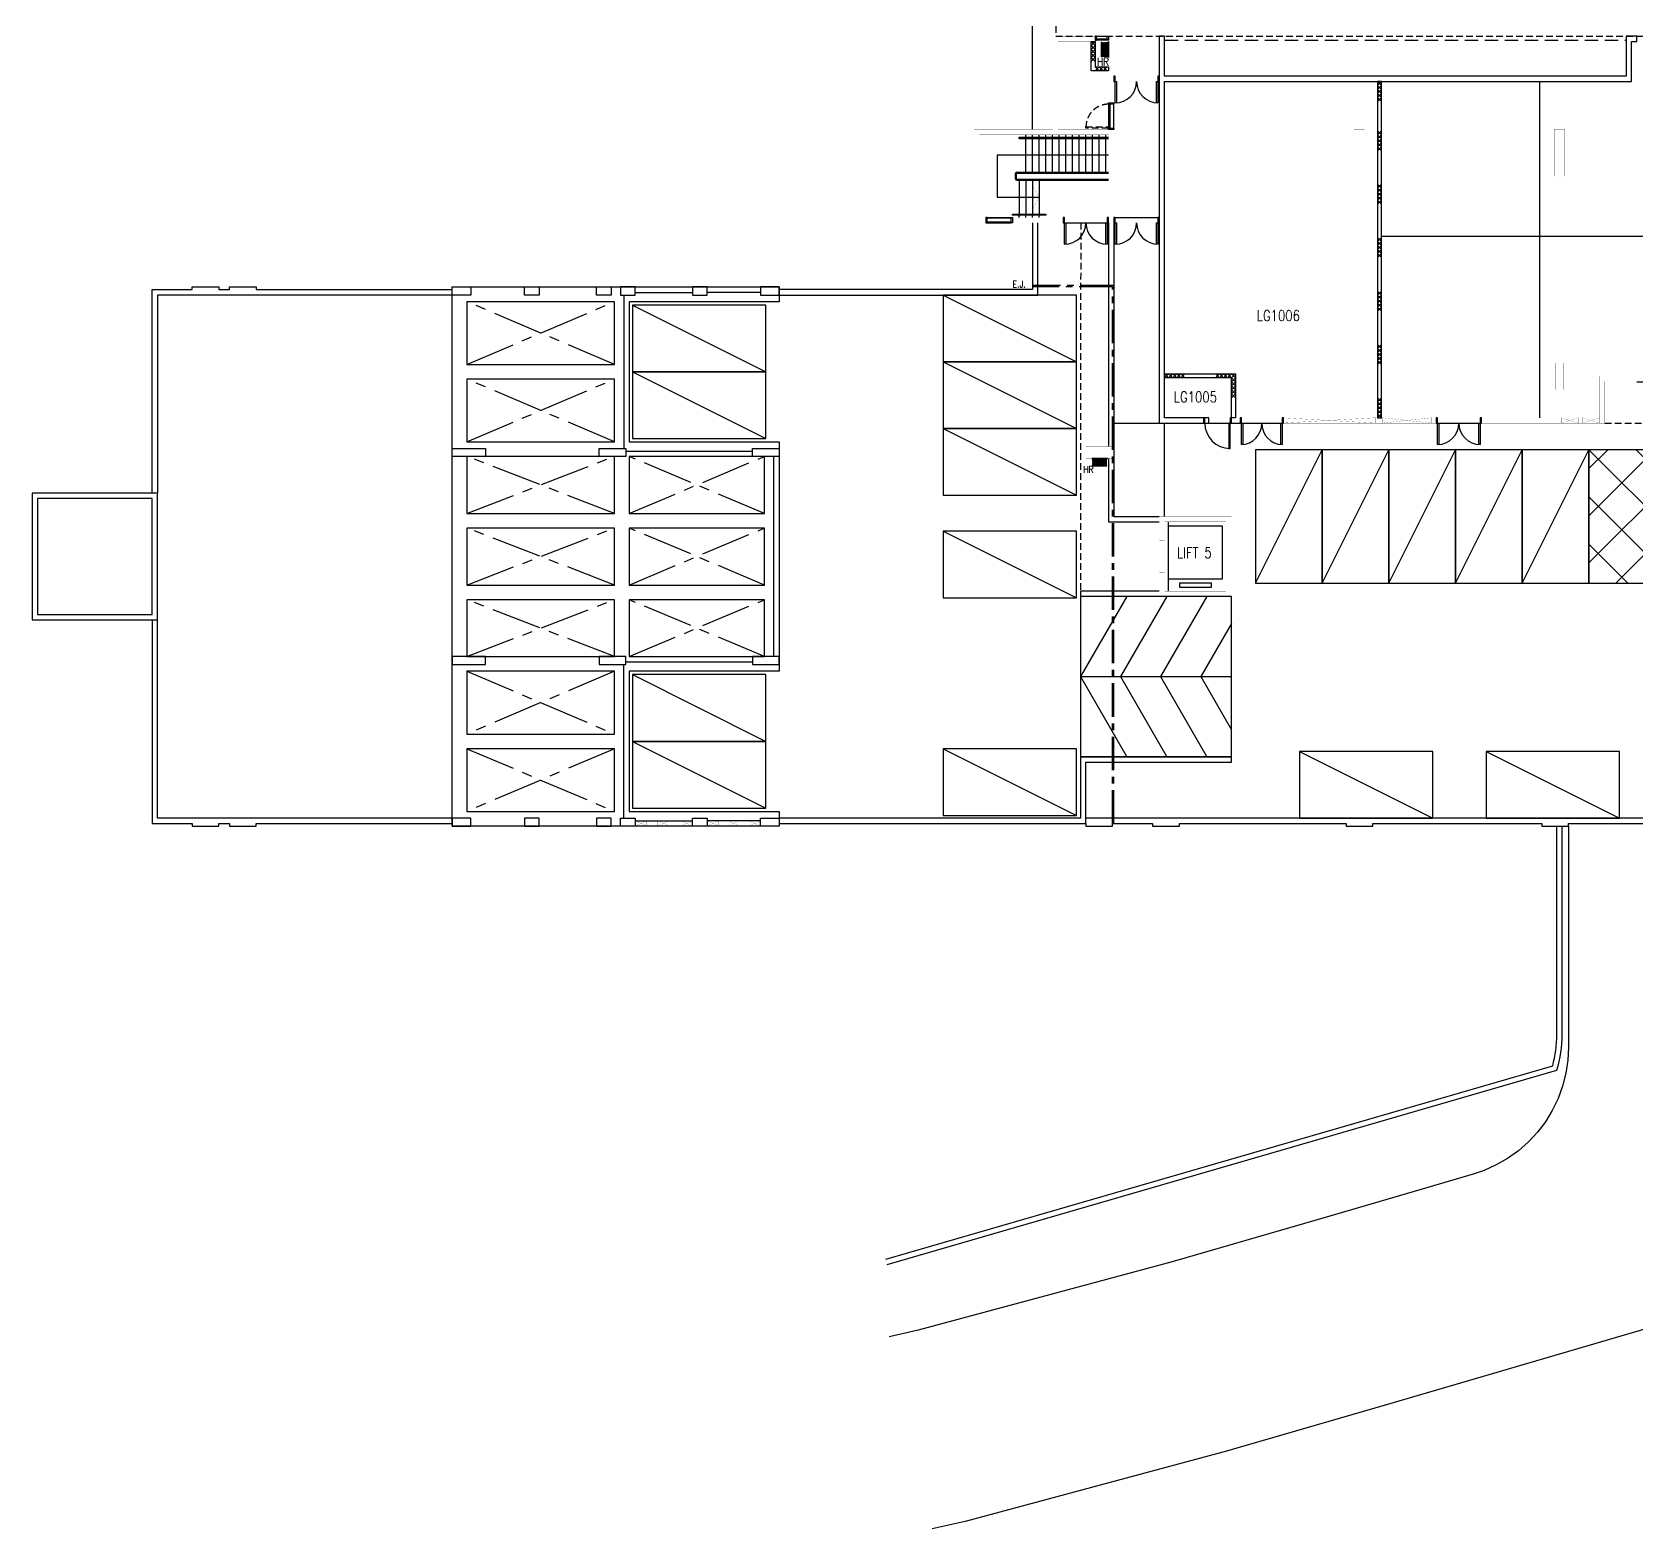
# Model space of a CAD drawing. Extents: x -163000 to 184253, y -124935 to 90032.
# Drawn here: x -163000 to -102850, y -124935 to -68849 of the extents above; entities that cross this region are included whole.
import ezdxf

# ---------------------------------------------------------------- set-up
doc = ezdxf.new("R2010")
doc.units = 0
doc.header["$LTSCALE"] = 1000
doc.header["$MEASUREMENT"] = 0
for name, pattern in [('s1118a$0$CENTER', [2, 1.25, -0.25, 0.25, -0.25]), ('s1118a$0$DASHED', [0.75, 0.5, -0.25]), ('s1118a$0$HIDDEN', [0.375, 0.25, -0.125])]:
    doc.linetypes.add(name, pattern=pattern)
doc.layers.get('0').update_dxf_attribs({"linetype": 'CONTINUOUS'})
for name, color, linetype in [('s1118a$0$19', 7, 'CONTINUOUS'), ('s1118a$0$20', 7, 'CONTINUOUS'), ('s1118a$0$22', 7, 'CONTINUOUS'), ('s1118a$0$23', 7, 'CONTINUOUS'), ('s1118a$0$25', 7, 'CONTINUOUS'), ('s1118a$0$30', 2, 'CONTINUOUS'), ('s1118a$0$42', 7, 'CONTINUOUS'), ('s1118a$0$5', 7, 'CONTINUOUS'), ('s1118a$0$56', 7, 'CONTINUOUS'), ('s1118a$0$6', 7, 'CONTINUOUS'), ('s1118a$0$7', 7, 'CONTINUOUS'), ('s1118a$0$ROOM-NO', 4, 'CONTINUOUS')]:
    doc.layers.add(name, color=color, linetype=linetype)
doc.styles.add('s1118a$0$STANDARD', font='SIMPLEX', dxfattribs={"width": 0.8})

# ---------------------------------------------------------------- blocks, each defined once
blk = doc.blocks.new('s1118a$0$D1700A')
at = {"layer": 's1118a$0$30', "color": 14, "linetype": 'Continuous'}
for points in [[(0.05, 0.2), (0.05, 1), (0.1, 1), (0.1, 0.2)], [(1.6, 0.2), (1.6, 1), (1.65, 1), (1.65, 0.2)], [(0, 0.2), (0, 0), (0.05, 0), (0.05, 0.2)], [(1.65, 0.2), (1.65, 0), (1.7, 0), (1.7, 0.2)]]:
    blk.add_lwpolyline(points, close=True, dxfattribs=at)
for centre, start, end in [((0.05, 0.2), 0, 90), ((1.650003, 0.2), 90, 180)]:
    blk.add_arc(centre, 0.800001, start, end, dxfattribs=at)
blk = doc.blocks.new('s1118a$0$HR')
at = {"layer": 's1118a$0$56', "color": 1, "linetype": 'Continuous'}
for p, q in [((0, 0.6), (0, 0)), ((0, 0.325), (0.05, 0.325)), ((0, 0.275), (0.05, 0.275)), ((0.0594, 0.046), (0.067, 0.5441)), ((0.0862, 0.046), (0.0938, 0.5441)), ((0.113, 0.046), (0.1206, 0.5441)), ((0.1398, 0.046), (0.1474, 0.5441)), ((0.1666, 0.046), (0.1742, 0.5441)), ((0.2009, 0.5441), (0.1933, 0.046)), ((0.2201, 0.046), (0.2277, 0.5441)), ((0.2469, 0.046), (0.2545, 0.5441))]:
    blk.add_line(p, q, dxfattribs=at)
for points in [[(0.0574, 0.57), (0.0449, 0.57), (0.0449, 0.02), (0.0574, 0.02)], [(0.2574, 0.02), (0.2699, 0.02), (0.2699, 0.57), (0.2574, 0.57)]]:
    blk.add_lwpolyline(points, close=True, dxfattribs=at)
for centre, start, end in [((0.07285, 0.046), 179.999972, 359.999967), ((0.08045, 0.544103), 0.000031, 180.000025), ((0.099636, 0.046), 179.999972, 359.999967), ((0.107236, 0.544103), 0.000031, 180.000025), ((0.126422, 0.046), 179.999972, 359.999967), ((0.134022, 0.544103), 0.000031, 180.000025), ((0.153208, 0.046), 179.999972, 359.999967), ((0.160808, 0.544103), 0.000031, 180.000025), ((0.179994, 0.046), 179.999972, 359.999967), ((0.187594, 0.544103), 0.000031, 180.000025), ((0.20678, 0.046), 179.999972, 359.999967), ((0.21438, 0.544103), 0.000031, 180.000025), ((0.233565, 0.046), 179.999972, 359.999967), ((0.241165, 0.544103), 0.000031, 180.000025)]:
    blk.add_arc(centre, 0.013393, start, end, dxfattribs=at)
blk = doc.blocks.new('s1118a$0$CPARK')
at = {"layer": 's1118a$0$5', "color": 14, "linetype": 'Continuous'}
blk.add_line((0, 0), (2.5, 5), dxfattribs=at)
blk.add_lwpolyline([(0, 0), (2.5, 0), (2.5, 5), (0, 5)], close=True, dxfattribs=at)
blk = doc.blocks.new('s1118a$0$CHAT15')
at = {"layer": 's1118a$0$22', "color": 14, "linetype": 'Continuous'}
for points in [[(0, 0), (0.15, 0.15), (0.3, 0), (0.45, 0.15), (0.6, 0), (0.75, 0.15)], [(0, 0.15), (0.15, 0), (0.3, 0.15), (0.45, 0), (0.6, 0.15), (0.75, 0)]]:
    blk.add_lwpolyline(points, dxfattribs=at)
blk = doc.blocks.new('s1118a$0$D1050A')
at = {"layer": 's1118a$0$30', "color": 14, "linetype": 'Continuous'}
for points in [[(0.05, 0.2), (0.1, 0.2), (0.1, 1.15), (0.05, 1.15)], [(0, 0), (0.05, 0), (0.05, 0.2), (0, 0.2)], [(1, 0), (1.05, 0), (1.05, 0.2), (1, 0.2)]]:
    blk.add_lwpolyline(points, close=True, dxfattribs=at)
blk.add_arc((0.05, 0.200001), 0.950006, 0, 90, dxfattribs=at)
blk = doc.blocks.new('s1118a')
at = {"layer": 's1118a$0$5'}
h = blk.add_hatch(dxfattribs=at)
h.set_pattern_fill('ANSI37', color=2, scale=10000)
h.paths.add_polyline_path([(-104650, -89500), (-99350, -89500), (-99350, -84500), (-104650, -84500)])
at = {"color": 8, "linetype": 's1118a$0$CENTER', "ltscale": 1.5}
for p, q in [((-146700, -81300), (-141175, -78950)), ((-141175, -81300), (-146700, -78950)), ((-146700, -84200), (-141175, -81850)), ((-141175, -84200), (-146700, -81850)), ((-146700, -86883), (-141175, -84750)), ((-141175, -86883), (-146700, -84750)), ((-140625, -86883), (-135549, -84750)), ((-135549, -86883), (-140625, -84750)), ((-146700, -89567), (-141175, -87433)), ((-141175, -89567), (-146700, -87433)), ((-140625, -89567), (-135549, -87433)), ((-135549, -89567), (-140625, -87433)), ((-146700, -92251), (-141175, -90117)), ((-141175, -92251), (-146700, -90117)), ((-140625, -92251), (-135549, -90117)), ((-135549, -92251), (-140625, -90117)), ((-146700, -92800), (-141175, -95150)), ((-141175, -92800), (-146700, -95150)), ((-146700, -95700), (-141175, -98050)), ((-141175, -95700), (-146700, -98050))]:
    blk.add_line(p, q, dxfattribs=at)
at = {"layer": 's1118a$0$19', "color": 2, "linetype": 's1118a$0$DASHED'}
blk.add_line((-120550, -69150), (-103250, -69150), dxfattribs=at)
at = {"layer": 's1118a$0$20', "color": 14, "linetype": 'Continuous'}
for p, q in [((-120550, -69000), (-120750, -69000)), ((-120750, -69000), (-120750, -83500)), ((-120550, -70500), (-120550, -69000)), ((-103050, -69000), (-103250, -69000)), ((-103250, -69000), (-103250, -70500)), ((-102850, -69000), (-103050, -69000)), ((-102850, -69200), (-102850, -69000)), ((-103050, -70700), (-103050, -69200)), ((-103050, -69200), (-102850, -69200)), ((-103250, -70500), (-120550, -70500)), ((-120550, -83300), (-120550, -70700)), ((-120550, -70700), (-103050, -70700)), ((-120750, -83500), (-118896, -83500)), ((-118896, -83300), (-120550, -83300)), ((-118896, -83500), (-118896, -83300)), ((-120400, -89799), (-120400, -87199))]:
    blk.add_line(p, q, dxfattribs=at)
at = {"layer": 's1118a$0$20', "color": 14, "linetype": 'Continuous', "const_width": 5}
blk.add_lwpolyline([(-124750, -32500), (-124750, -72500), (-127700, -72500), (-127700, -76000), (-127250, -76000), (-127250, -75800), (-127500, -75800), (-127500, -72700), (-122650, -72700), (-122650, -76000), (-122450, -76000), (-122450, -72500), (-124550, -72500), (-124550, -69200), (-123150, -69200), (-123150, -69000), (-124625, -69000), (-124625, -66200)], dxfattribs=at)
for points in [[(-122650, -69000), (-122450, -69000), (-122450, -71500), (-122650, -71500)], [(-126250, -76000), (-124350, -76000), (-124350, -75800), (-126250, -75800)], [(-102850, -81950), (-102850, -81750), (-104250, -81750), (-104250, -83300), (-108675, -83300), (-108675, -83500), (-104050, -83500), (-104050, -81950)], [(-118050, -83500), (-117720, -83500), (-117720, -83300), (-118050, -83300)], [(-116100, -83500), (-110375, -83500), (-110375, -83300), (-116100, -83300)], [(-120750, -87899), (-120750, -86999), (-118050, -86999), (-118050, -89999), (-120750, -89999), (-120750, -89099), (-120550, -89099), (-120550, -89799), (-118250, -89799), (-118250, -87199), (-120550, -87199), (-120550, -87899)]]:
    blk.add_lwpolyline(points, close=True, dxfattribs=at)
at = {"layer": 's1118a$0$20', "color": 14, "linetype": 'Continuous'}
blk.add_lwpolyline([(-123150, -69200), (-123150, -70150), (-122650, -70150), (-122650, -70300), (-123300, -70300), (-123300, -69200), (-123150, -69200)], dxfattribs=at)
for points in [[(-112575, -83300), (-112425, -83300), (-112425, -70700), (-112575, -70700)], [(-120550, -81800), (-120550, -81650), (-117900, -81650), (-117900, -83300), (-118050, -83300), (-118050, -81800)]]:
    blk.add_lwpolyline(points, close=True, dxfattribs=at)
at = {"layer": 's1118a$0$20', "color": 14, "const_width": 5}
for points in [[(-116150, -83500), (-112650, -83300), (-112650, -83500), (-116150, -83300), (-116150, -83500), (-112650, -83500)], [(-112400, -83500), (-110550, -83300), (-110550, -83500), (-112400, -83300), (-112400, -83500), (-110550, -83500)], [(-105690, -83500), (-105052, -83300), (-105052, -83500), (-105690, -83300), (-105690, -83500), (-105052, -83500)], [(-104888, -83500), (-104250, -83300), (-104250, -83500), (-104888, -83300), (-104888, -83500), (-104250, -83500)]]:
    blk.add_lwpolyline(points, dxfattribs=at)
at = {"layer": 's1118a$0$22', "color": 14, "linetype": 'Continuous'}
for points in [[(-122700, -70150), (-122850, -70300), (-123000, -70150), (-123150, -70300)], [(-122700, -70300), (-122850, -70150), (-123000, -70300), (-123150, -70150)]]:
    blk.add_lwpolyline(points, dxfattribs=at)
at = {"layer": 's1118a$0$23', "color": 14, "linetype": 'Continuous'}
for p, q in [((-125500, -72500), (-125500, -32500)), ((-122650, -76000), (-122650, -84375)), ((-120750, -89999), (-123700, -89999)), ((-94750, -98300), (-123500, -98300))]:
    blk.add_line(p, q, dxfattribs=at)
at = {"layer": 's1118a$0$23', "color": 14}
blk.add_line((-120550, -86999), (-120550, -83500), dxfattribs=at)
at = {"layer": 's1118a$0$23', "color": 14, "linetype": 's1118a$0$HIDDEN'}
blk.add_line((-104050, -83500), (-99950, -83500), dxfattribs=at)
blk.add_lwpolyline([(-124625, -69000), (-79700, -69000), (-79700, -36000), (-124625, -36000)], close=True, dxfattribs=at)
at = {"layer": 's1118a$0$23', "color": 14, "linetype": 'Continuous'}
for points in [[(-135000, -78700), (-125300, -78700), (-125300, -76000)], [(-125500, -76000), (-125500, -78500), (-135000, -78500)], [(-122450, -76000), (-122450, -86999), (-120750, -86999)], [(-158500, -86125), (-158500, -78500), (-157000, -78500), (-157000, -78400), (-156000, -78400), (-156000, -78500), (-155600, -78500), (-155600, -78400), (-154600, -78400), (-154600, -78500), (-147250, -78500)], [(-147250, -78700), (-158300, -78700), (-158300, -86125)], [(-122650, -84825), (-122650, -87199), (-120750, -87199)], [(-120750, -89799), (-123700, -89799), (-123700, -89999)], [(-158500, -90875), (-158500, -98500), (-157000, -98500), (-157000, -98600), (-156000, -98600), (-156000, -98500), (-155600, -98500), (-155600, -98600), (-154600, -98600), (-154600, -98500), (-147250, -98500)], [(-147250, -98300), (-158300, -98300), (-158300, -90875)], [(-118050, -96199), (-118050, -95999), (-123700, -95999), (-123700, -98300), (-135000, -98300)], [(-135000, -98500), (-123500, -98500), (-123500, -96199), (-118050, -96199)], [(-123500, -98500), (-123500, -98600), (-122500, -98600), (-122500, -98500), (-121000, -98500), (-121000, -98600), (-120000, -98600), (-120000, -98500), (-113750, -98500), (-113750, -98600), (-112750, -98600), (-112750, -98500), (-106415, -98500), (-106415, -98600), (-105415, -98600), (-105415, -98500), (-102500, -98500), (-101500, -98500), (-99101, -98500), (-99101, -98600), (-98101, -98600), (-98101, -98500), (-94750, -98500)]]:
    blk.add_lwpolyline(points, dxfattribs=at)
for points in [[(-127250, -76000), (-127200, -76000), (-127200, -75800), (-127250, -75800)], [(-127200, -75800), (-126300, -75800), (-126300, -75825), (-127200, -75825)], [(-127200, -76000), (-126300, -76000), (-126300, -75975), (-127200, -75975)], [(-126250, -76000), (-126300, -76000), (-126300, -75800), (-126250, -75800)], [(-163000, -90875), (-158300, -90875), (-158300, -86125), (-163000, -86125)], [(-162800, -90675), (-158500, -90675), (-158500, -86325), (-162800, -86325)]]:
    blk.add_lwpolyline(points, close=True, dxfattribs=at)
at = {"layer": 's1118a$0$23', "color": 14, "linetype": 's1118a$0$HIDDEN'}
blk.add_lwpolyline([(-124350, -76000), (-123698, -76000), (-123700, -89799)], dxfattribs=at)
at = {"layer": 's1118a$0$23', "color": 14, "const_width": 5}
for points in [[(-140400, -98600), (-139960, -98400), (-139960, -98600), (-140400, -98400), (-140400, -98600), (-139960, -98600)], [(-139545, -98600), (-139105, -98400), (-139105, -98600), (-139545, -98400), (-139545, -98600), (-139105, -98600)], [(-138690, -98600), (-138250, -98400), (-138250, -98600), (-138690, -98400), (-138690, -98600), (-138250, -98600)], [(-137700, -98600), (-137260, -98400), (-137260, -98600), (-137700, -98400), (-137700, -98600), (-137260, -98600)], [(-136920, -98600), (-136480, -98400), (-136480, -98600), (-136920, -98400), (-136920, -98600), (-136480, -98600)], [(-136140, -98600), (-135700, -98400), (-135700, -98600), (-136140, -98400), (-136140, -98600), (-135700, -98600)]]:
    blk.add_lwpolyline(points, dxfattribs=at)
at = {"layer": 's1118a$0$25', "color": 10, "linetype": 'Continuous'}
for p, q in [((-125751, -72792), (-125751, -72702)), ((-125501, -72792), (-125501, -72702)), ((-125251, -72792), (-125251, -72702)), ((-125001, -72790), (-125001, -72702)), ((-124751, -72790), (-124751, -72702)), ((-124501, -72790), (-124501, -72702)), ((-124251, -72790), (-124251, -72702)), ((-124001, -72790), (-124001, -72702)), ((-123751, -72790), (-123751, -72702)), ((-123501, -72790), (-123501, -72702)), ((-123251, -72790), (-123251, -72702)), ((-123001, -72790), (-123001, -72702)), ((-122751, -72790), (-122751, -72702)), ((-126000, -72830), (-126000, -72790)), ((-126000, -72790), (-122650, -72790)), ((-126000, -72830), (-122650, -72830)), ((-125751, -72832), (-125750, -72832)), ((-125750, -74100), (-125750, -72830)), ((-125500, -74100), (-125500, -72830)), ((-125250, -74100), (-125250, -72830)), ((-125000, -74100), (-125000, -72830)), ((-124750, -74100), (-124750, -72830)), ((-124500, -74100), (-124500, -72830)), ((-124250, -74100), (-124250, -72830)), ((-124000, -74100), (-124000, -72830)), ((-123750, -74100), (-123750, -72830)), ((-123500, -74100), (-123500, -72830)), ((-123250, -74100), (-123250, -72830)), ((-123000, -74100), (-123000, -72830)), ((-122750, -74100), (-122750, -72830)), ((-126150, -74165), (-126150, -74335)), ((-126110, -74165), (-126110, -74335)), ((-126085, -74100), (-122650, -74100)), ((-126085, -74140), (-122650, -74140)), ((-126085, -74360), (-122650, -74360)), ((-126085, -74400), (-122650, -74400)), ((-126000, -74400), (-126000, -75670)), ((-125750, -74400), (-125750, -75670)), ((-125500, -74400), (-125500, -75670)), ((-125250, -74400), (-125250, -75670)), ((-126250, -75710), (-126250, -75670)), ((-126250, -75670), (-125000, -75670)), ((-125000, -75710), (-126250, -75710)), ((-126000, -75800), (-126000, -75710)), ((-125750, -75800), (-125750, -75710)), ((-125500, -75800), (-125500, -75710)), ((-125250, -75800), (-125250, -75710)), ((-125000, -75670), (-125000, -75710)), ((-122450, -75800), (-120750, -75800)), ((-102850, -81950), (-101150, -81950)), ((-122450, -83500), (-120750, -83500)), ((-118896, -83500), (-116100, -83500)), ((-110375, -83500), (-108675, -83500)), ((-123700, -92999), (-118050, -92999)), ((-105850, -106416), (-105850, -98600)), ((-105650, -106416), (-105650, -98600)), ((-105415, -98600), (-105415, -106879)), ((-131002, -114832), (-106007, -107580)), ((-130946, -115024), (-105845, -107741))]:
    blk.add_line(p, q, dxfattribs=at)
at = {"layer": 's1118a$0$25', "color": 3, "linetype": 'Continuous'}
blk.add_line((-124350, -76000), (-122650, -76000), dxfattribs=at)
blk.add_lwpolyline([(-122650, -73466), (-126825, -73465), (-126825, -75036), (-125250, -75035)], dxfattribs=at)
at = {"layer": 's1118a$0$25', "color": 10, "linetype": 'Continuous', "const_width": 5}
for points in [[(-125500, -74602), (-125250, -75035)], [(-125500, -75468), (-125250, -75035)]]:
    blk.add_lwpolyline(points, dxfattribs=at)
at = {"layer": 's1118a$0$25', "color": 10, "linetype": 'Continuous'}
for points in [[(-121968, -89999), (-123700, -92999), (-121968, -95999)], [(-120468, -89999), (-122200, -92999), (-120468, -95999)], [(-118968, -89999), (-120700, -92999), (-118968, -95999)], [(-118050, -91008), (-119200, -92999), (-118050, -94991)], [(-51338, -102443), (-60630, -105164), (-70227, -107976), (-79823, -110788), (-89420, -113598), (-99017, -116410), (-108613, -119222), (-112284, -120296), (-118237, -122026), (-128032, -124654), (-129261, -124935)], [(-105415, -106879), (-105440, -107374), (-105514, -107864), (-105637, -108344), (-105807, -108810), (-106022, -109256), (-106281, -109680), (-106581, -110074), (-106918, -110437), (-107292, -110764), (-107695, -111053), (-108125, -111299), (-108578, -111501), (-108981, -111638)], [(-108981, -111638), (-110688, -112140), (-114358, -113214), (-120265, -114930), (-129786, -117484), (-130872, -117732)]]:
    blk.add_lwpolyline(points, dxfattribs=at)
blk.add_lwpolyline([(-123700, -95999), (-118050, -95999), (-118050, -89999), (-123700, -89999)], close=True, dxfattribs=at)
for centre, radius, start, end in [((-126085, -74165), 65, 90, 180), ((-126085, -74335), 65, 180, 270), ((-126085, -74336), 65, 180, 270), ((-126085, -74165), 25, 90, 180), ((-126085, -74335), 25, 180, 270), ((-126085, -74336), 25, 180, 270), ((-110250, -106416), 4400, 344.66447, 359.99999), ((-110250, -106416), 4600, 343.25976, 359.99999)]:
    blk.add_arc(centre, radius, start, end, dxfattribs=at)
for p in [(-125751, -72832), (-126000, -75750)]:
    blk.add_point(p, dxfattribs=at)
at = {"layer": 's1118a$0$30', "color": 14, "linetype": 'Continuous'}
for p, q in [((-122650, -69150), (-123150, -69150)), ((-123100, -69000), (-122700, -69000))]:
    blk.add_line(p, q, dxfattribs=at)
for points in [[(-123100, -69150), (-123100, -69000), (-123150, -69000), (-123150, -69150)], [(-123100, -69100), (-122700, -69100), (-122700, -69150), (-123100, -69150)], [(-122700, -69150), (-122700, -69000), (-122650, -69000), (-122650, -69150)], [(-122650, -71500), (-122450, -71500), (-122450, -71550), (-122650, -71550)], [(-122650, -72450), (-122600, -72450), (-122600, -71550), (-122650, -71550)], [(-122600, -72450), (-122450, -72450), (-122450, -71550), (-122600, -71550)], [(-122650, -72450), (-122450, -72450), (-122450, -72500), (-122650, -72500)]]:
    blk.add_lwpolyline(points, close=True, dxfattribs=at)
at = {"layer": 's1118a$0$30', "color": 14, "linetype": 's1118a$0$HIDDEN'}
blk.add_lwpolyline([(-122650, -72450), (-123500, -72450), (-123500, -72400), (-122650, -72400)], close=True, dxfattribs=at)
blk.add_arc((-122650, -72400), 850, 90, 180, dxfattribs=at)
at = {"layer": 's1118a$0$42', "color": 14, "linetype": 'Continuous'}
blk.add_lwpolyline([(-120400, -87349), (-118400, -87349), (-118400, -89349), (-120400, -89349)], dxfattribs=at)
blk.add_lwpolyline([(-120000, -89649), (-118800, -89649), (-118800, -89499), (-120000, -89499)], close=True, dxfattribs=at)
at = {"layer": 's1118a$0$5', "color": 2}
blk.add_lwpolyline([(-104650, -89500), (-99350, -89500), (-99350, -84500), (-104650, -84500)], close=True, dxfattribs=at)
at = {"layer": 's1118a$0$6', "color": 14, "linetype": 'Continuous', "const_width": 5}
for points in [[(-113450, -74250), (-113450, -72500), (-113050, -72500), (-113050, -74250)], [(-113450, -74250), (-113450, -72500), (-113050, -72500), (-113050, -74250)], [(-105950, -74250), (-105950, -72500), (-105550, -72500), (-105550, -74250)], [(-105950, -74250), (-105950, -72500), (-105550, -72500), (-105550, -74250)], [(-113400, -82250), (-113100, -82250), (-113100, -81250), (-113400, -81250)], [(-113400, -82250), (-113100, -82250), (-113100, -81250), (-113400, -81250)], [(-113400, -82250), (-113100, -82250), (-113100, -81250), (-113400, -81250)], [(-105900, -82250), (-105600, -82250), (-105600, -81250), (-105900, -81250)], [(-105900, -82250), (-105600, -82250), (-105600, -81250), (-105900, -81250)], [(-105900, -82250), (-105600, -82250), (-105600, -81250), (-105900, -81250)], [(-123500, -84375), (-122500, -84375), (-122500, -84825), (-123500, -84825)]]:
    blk.add_lwpolyline(points, close=True, dxfattribs=at)
for points in [[(-113450, -74250), (-113450, -72500)], [(-113450, -72500), (-113050, -72500)], [(-113050, -72500), (-113050, -74250)], [(-105950, -74250), (-105950, -72500)], [(-105950, -72500), (-105550, -72500)], [(-105550, -72500), (-105550, -74250)], [(-113050, -74250), (-113450, -74250)], [(-105550, -74250), (-105950, -74250)]]:
    blk.add_lwpolyline(points, dxfattribs=at)
at = {"layer": 's1118a$0$7', "color": 4, "linetype": 'Continuous'}
for p, q in [((-106500, -70700), (-106500, -83300)), ((-112425, -76500), (-96950, -76500))]:
    blk.add_line(p, q, dxfattribs=at)
at = {"layer": 's1118a$0$7', "color": 7, "linetype": 'Continuous'}
for p, q in [((-140825, -78700), (-140825, -84450)), ((-140400, -78600), (-138250, -78600)), ((-135700, -78600), (-137700, -78600)), ((-140750, -84550), (-136000, -84550)), ((-135199, -92250), (-135199, -84749)), ((-140825, -98300), (-140825, -92550)), ((-140750, -92450), (-136000, -92450)), ((-140400, -98400), (-138250, -98400)), ((-135700, -98400), (-137700, -98400))]:
    blk.add_line(p, q, dxfattribs=at)
blk.add_lwpolyline([(-147250, -78400), (-135000, -78400), (-135000, -78950), (-140625, -78950), (-140625, -84200), (-134999, -84200), (-134999, -92800), (-140625, -92800), (-140625, -98050), (-135000, -98050), (-135000, -98600), (-147250, -98600), (-147250, -78400)], dxfattribs=at)
at = {"layer": 's1118a$0$7', "color": 4}
for points in [[(-147250, -78400), (-146550, -78400), (-146550, -78700), (-147250, -78700)], [(-144550, -78400), (-144000, -78400), (-144000, -78700), (-144550, -78700)], [(-141850, -78400), (-141300, -78400), (-141300, -78700), (-141850, -78700)], [(-140400, -78400), (-140950, -78400), (-140950, -78700), (-140400, -78700)], [(-137700, -78400), (-138250, -78400), (-138250, -78700), (-137700, -78700)], [(-147250, -84450), (-146000, -84450), (-146000, -84750), (-147250, -84750)], [(-141750, -84450), (-140750, -84450), (-140750, -84750), (-141750, -84750)], [(-136000, -84449), (-134999, -84449), (-134999, -84749), (-136000, -84749)], [(-147250, -92551), (-146000, -92551), (-146000, -92251), (-147250, -92251)], [(-141750, -92550), (-140750, -92550), (-140750, -92250), (-141750, -92250)], [(-136000, -92550), (-134999, -92550), (-134999, -92250), (-136000, -92250)], [(-147250, -98600), (-146550, -98600), (-146550, -98300), (-147250, -98300)], [(-144550, -98600), (-144000, -98600), (-144000, -98300), (-144550, -98300)], [(-141850, -98600), (-141300, -98600), (-141300, -98300), (-141850, -98300)], [(-140400, -98600), (-140950, -98600), (-140950, -98300), (-140400, -98300)], [(-137700, -98600), (-138250, -98600), (-138250, -98300), (-137700, -98300)], [(-135000, -98600), (-135700, -98600), (-135700, -98300), (-135000, -98300)]]:
    blk.add_lwpolyline(points, close=True, dxfattribs=at)
at = {"layer": 's1118a$0$7', "color": 2}
blk.add_lwpolyline([(-135000, -78400), (-135700, -78400), (-135700, -78700), (-135000, -78700)], close=True, dxfattribs=at)
at = {"layer": 's1118a$0$7', "color": 4, "linetype": 's1118a$0$CENTER'}
for points in [[(-122450, -98500), (-122450, -78350), (-125500, -78350)], [(-122450, -98500), (-122450, -78350), (-125500, -78350)], [(-122500, -98500), (-122500, -78400), (-125500, -78400)], [(-122500, -98500), (-122500, -78400), (-125500, -78400)]]:
    blk.add_lwpolyline(points, dxfattribs=at)
at = {"layer": 's1118a$0$7', "color": 7, "linetype": 'Continuous'}
for points in [[(-146700, -81300), (-141175, -81300), (-141175, -78950), (-146700, -78950)], [(-146700, -84200), (-141175, -84200), (-141175, -81850), (-146700, -81850)], [(-141175, -84750), (-146700, -84750), (-146700, -86883), (-141175, -86883)], [(-135549, -84750), (-140625, -84750), (-140625, -86883), (-135549, -86883)], [(-141175, -87433), (-146700, -87433), (-146700, -89567), (-141175, -89567)], [(-135549, -87433), (-140625, -87433), (-140625, -89567), (-135549, -89567)], [(-141175, -90117), (-146700, -90117), (-146700, -92250), (-141175, -92250)], [(-135549, -90117), (-140625, -90117), (-140625, -92250), (-135549, -92250)], [(-146700, -95150), (-141175, -95150), (-141175, -92800), (-146700, -92800)], [(-146700, -98050), (-141175, -98050), (-141175, -95700), (-146700, -95700)]]:
    blk.add_lwpolyline(points, close=True, dxfattribs=at)
at = {"zscale": 1000}
for name, p, xscale, yscale, rotation in [('s1118a$0$CHAT15', (-123300, -69200), 999.9979999999999, 999.9979999999999, 270), ('s1118a$0$HR', (-122650, -69800), 999.9889999999999, -999.9889999999999, 180), ('s1118a$0$D1700A', (-120750, -70500), 999.9979999999999, 999.9979999999999, 180), ('s1118a$0$CHAT15', (-112425, -71450), 999.9979999999999, 999.9979999999999, 90), ('s1118a$0$CHAT15', (-112425, -73300), 999.9979999999999, 999.9979999999999, 90), ('s1118a$0$CHAT15', (-112425, -75300), 999.9979999999999, 999.9979999999999, 90), ('s1118a$0$D1700A', (-122650, -75800), 999.9979999999999, 999.9979999999999, 180), ('s1118a$0$D1700A', (-120750, -75800), 999.9979999999999, 999.9979999999999, 180), ('s1118a$0$CHAT15', (-112425, -77300), 999.9979999999999, 999.9979999999999, 90), ('s1118a$0$CHAT15', (-112425, -79300), 999.9979999999999, 999.9979999999999, 90), ('s1118a$0$CHAT15', (-112425, -81300), 999.9979999999999, 999.9979999999999, 90), ('s1118a$0$CHAT15', (-117900, -81650), 999.9979999999999, 999.9979999999999, 180), ('s1118a$0$CHAT15', (-118050, -81800), 999.9979999999999, 999.9979999999999, 270), ('s1118a$0$CHAT15', (-112425, -83300), 999.9979999999999, 999.9979999999999, 90), ('s1118a$0$D1050A', (-118050, -83300), 999.9979999999999, 999.9979999999999, 180), ('s1118a$0$D1700A', (-116100, -83300), 952.939, 999.9979999999999, 180), ('s1118a$0$D1700A', (-108675, -83300), 999.9979999999999, 999.9979999999999, 180), ('s1118a$0$HR', (-123283, -84829), 999.9979999999999, 999.9979999999999, 270)]:
    blk.add_blockref(name, p, dxfattribs=dict(at, xscale=xscale, yscale=yscale, rotation=rotation))
at = {"xscale": 999.9979999999999, "yscale": 999.9979999999999, "zscale": 1000}
blk.add_blockref('s1118a$0$CHAT15', (-120550, -81800), dxfattribs=at)
at = {"layer": 's1118a$0$5', "xscale": 999.9979999999999, "yscale": 999.9979999999999, "zscale": 1000, "rotation": 270}
for p in [(-128850, -78700), (-140500, -79075), (-128850, -81200), (-140500, -81575), (-128850, -83700), (-128850, -87550), (-140500, -92925), (-140500, -95425), (-128850, -95700), (-115500, -95800), (-108500, -95800)]:
    blk.add_blockref('s1118a$0$CPARK', p, dxfattribs=at)
at = {"layer": 's1118a$0$5', "xscale": 999.9979999999999, "yscale": 999.9979999999999, "zscale": 1000}
for p in [(-117150, -89500), (-114650, -89500), (-112150, -89500), (-109650, -89500), (-107150, -89500)]:
    blk.add_blockref('s1118a$0$CPARK', p, dxfattribs=at)
at = {"layer": 's1118a$0$56', "color": 1, "linetype": 'Continuous', "style": 's1118a$0$STANDARD'}
for height, width, p in [(300, 0.8, (-123083, -70113)), (250, 0.84, (-123597, -85360))]:
    blk.add_text('HR', height=height, dxfattribs=dict(at, width=width)).set_placement(p)
at = {"layer": 's1118a$0$7', "color": 4, "linetype": 's1118a$0$CENTER', "style": 's1118a$0$STANDARD', "width": 0.84}
blk.add_text('E.J.', height=250, dxfattribs=at).set_placement((-126251, -78421))
at = {"layer": 's1118a$0$ROOM-NO', "style": 's1118a$0$STANDARD', "width": 0.8}
for s, p in [('LG1006', (-117101, -79669)), ('LG1005', (-120209, -82721)), ('LIFT 5', (-120090, -88556))]:
    blk.add_text(s, height=400, dxfattribs=at).set_placement(p)

msp = doc.modelspace()

# ---------------------------------------------------------------- block references
msp.add_blockref('s1118a', (0, 0))

doc.saveas('drawing.dxf')
